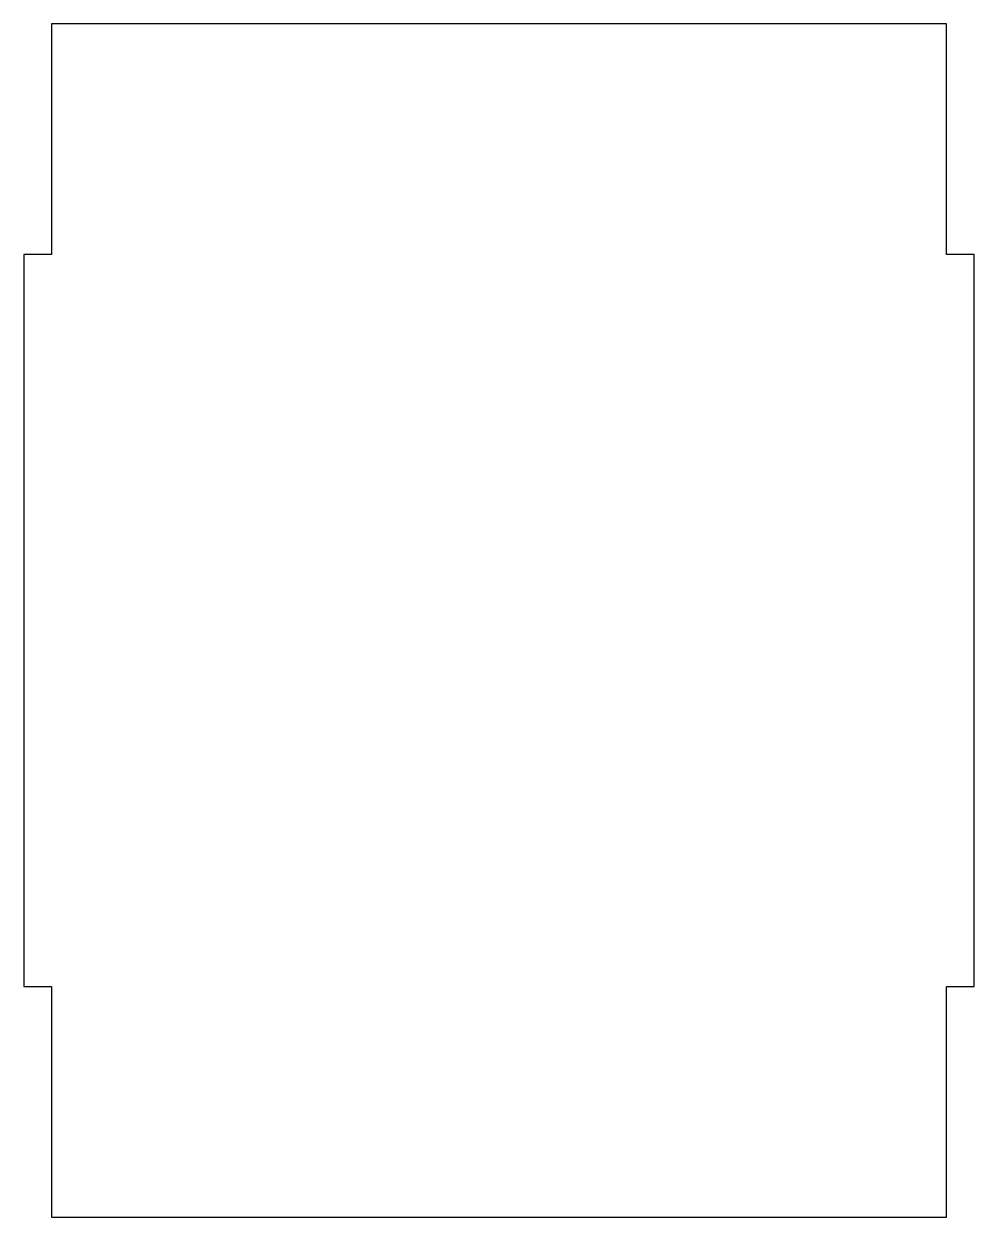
# Model space of a CAD drawing. Header units: millimetres. Extents: x -153 to -50, y -160 to -31.
import ezdxf

# ---------------------------------------------------------------- set-up
doc = ezdxf.new("R2010")
doc.units = ezdxf.units.MM
doc.layers.get('0').update_dxf_attribs({"linetype": 'CONTINUOUS'})

msp = doc.modelspace()

# ---------------------------------------------------------------- linework, layer by layer
msp.add_lwpolyline([(-50, -134.97), (-50, -55.68), (-53, -55.68), (-53, -30.68), (-150, -30.68), (-150, -55.68), (-153, -55.68), (-153, -134.97), (-150, -134.97), (-150, -159.97), (-53, -159.97), (-53, -134.97)], close=True)

doc.saveas('drawing.dxf')
